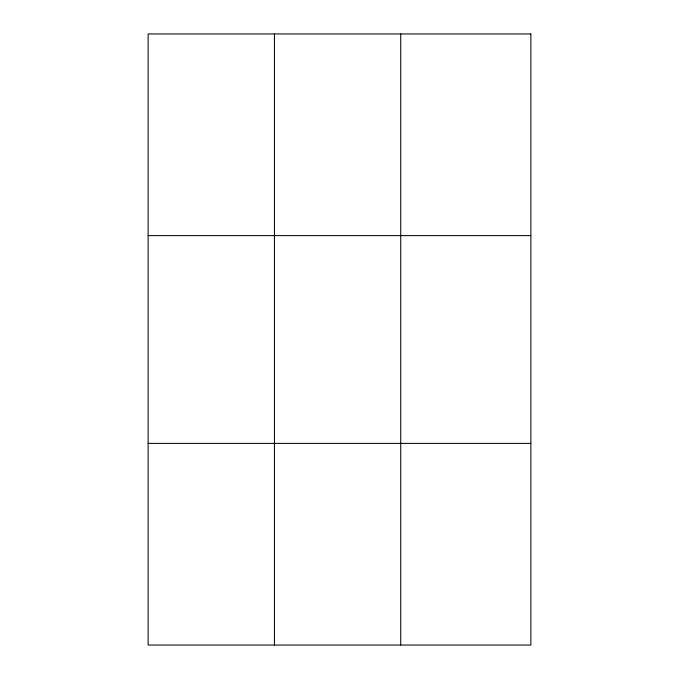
<?xml version="1.0" encoding="UTF-8"?>
<svg xmlns="http://www.w3.org/2000/svg" width="679" height="679" viewBox="0 0 679 679"><rect width="100%" height="100%" fill="white"/><g stroke="black" fill="none" stroke-linecap="round" stroke-linejoin="round"><path stroke-width="1.02" d="M274.435 33.95L274.435 645.05M400.737 33.95L400.737 645.05M148.132 235.613L530.868 235.613M148.132 443.387L530.868 443.387M530.868 33.95L530.868 645.05L148.132 645.05L148.132 33.95L530.868 33.95"/></g></svg>
